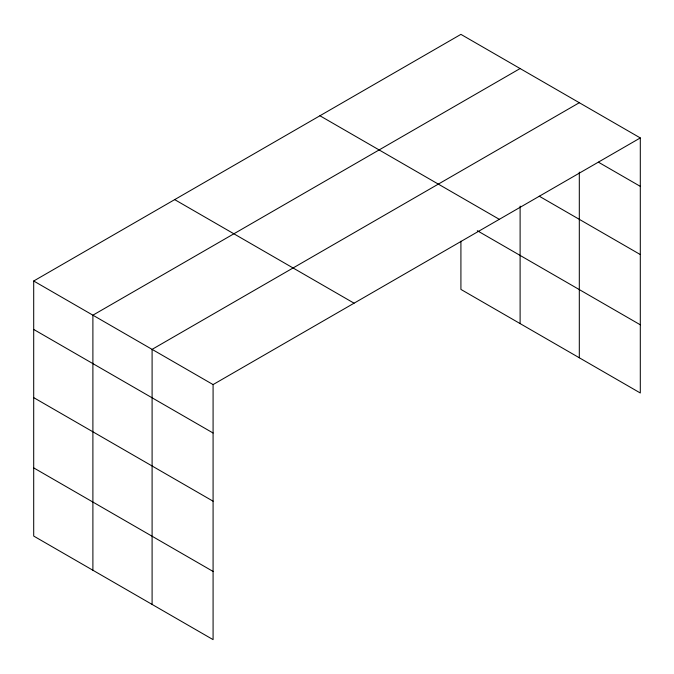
<?xml version="1.0" encoding="UTF-8"?>
<svg xmlns="http://www.w3.org/2000/svg" width="674" height="674" viewBox="0 0 674 674"><rect width="100%" height="100%" fill="white"/><g stroke="black" fill="none" stroke-linecap="round" stroke-linejoin="round"><path stroke-width="1.01" d="M33.7 281.007L213.085 384.584L213.085 639.634L33.7 536.066L33.7 281.007L460.915 34.366L640.3 137.934L640.3 392.993L460.915 289.416L460.915 241.166M520.109 68.537L92.894 315.188L92.894 570.246M579.311 102.718L152.097 349.368L152.097 604.426M213.085 384.584L640.3 137.934M598.428 162.19L640.3 186.361M539.234 196.201L640.3 254.553M319.931 115.76L499.316 219.328M477.302 230.702L640.3 324.801M174.684 199.614L354.069 303.19M33.7 329.443L213.085 433.011M33.7 397.626L213.085 501.195M33.7 467.882L213.085 571.451M579.311 172.131L579.311 357.776M520.109 206.126L520.109 323.596"/></g></svg>
